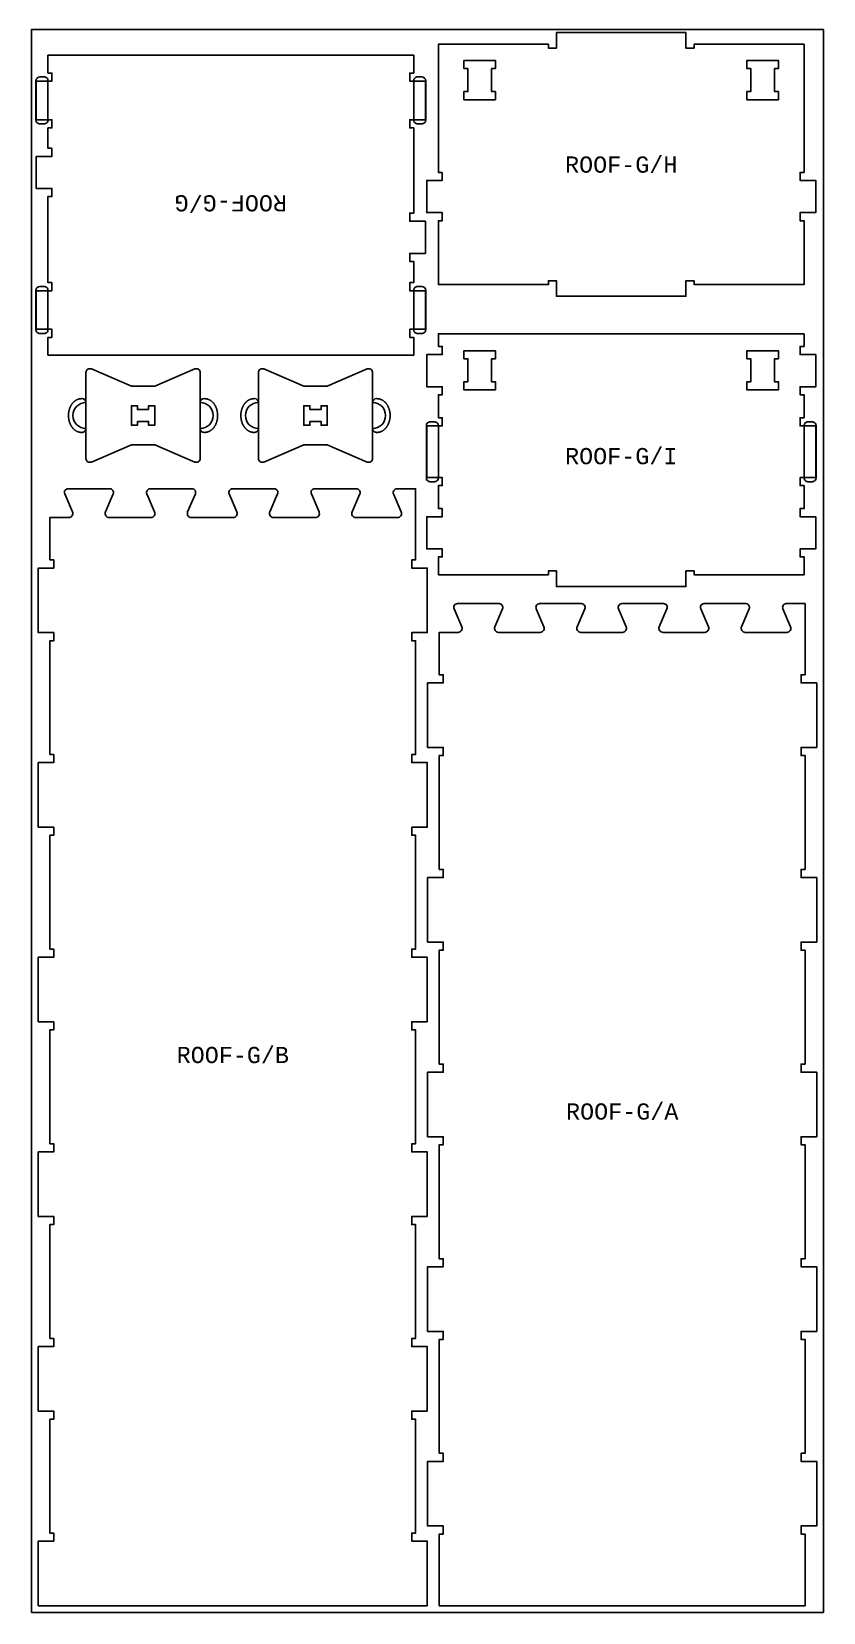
# Model space of a CAD drawing. Extents: x 0 to 12772, y 0 to 23683.
# Drawn here: x 2223 to 3443, y 1291 to 3728 of the extents above; entities that cross this region are included whole.
import ezdxf

# ---------------------------------------------------------------- set-up
doc = ezdxf.new("R2010")
doc.units = 0
for name, color, linetype in [('0_SHEET_SPRUCEPLY_2440X122', 1, 'CONTINUOUS'), ('1_ANYTOOL_1MMDEEP_LABELS_S', 2, 'CONTINUOUS'), ('3_ANYTOOL_CUTTHROUGH_INSID', 4, 'CONTINUOUS'), ('4_ANYTOOL_CUTTHROUGH_OUTSI', 5, 'CONTINUOUS'), ('5_ANYTOOL_HALF_MILL_9MM_IN', 3, 'CONTINUOUS')]:
    doc.layers.add(name, color=color, linetype=linetype)
doc.styles.add('MONOTXT_REGULAR', font='')
doc.styles.get('MONOTXT_REGULAR').set_extended_font_data('Monotxt')

msp = doc.modelspace()

# ---------------------------------------------------------------- linework, layer by layer
at = {"layer": '0_SHEET_SPRUCEPLY_2440X122'}
msp.add_lwpolyline([(2223, 1290.9), (3443, 1290.9), (3443, 3730.9), (2223, 3730.9)], close=True, dxfattribs=at)
at = {"layer": '3_ANYTOOL_CUTTHROUGH_INSID'}
for points in [[(2889.2, 3683), (2889.2, 3670.5), (2895.2, 3670.5), (2895.2, 3635), (2889.2, 3635), (2889.2, 3622.5), (2937.7, 3622.5), (2937.7, 3635), (2931.7, 3635), (2931.7, 3670.5), (2937.7, 3670.5), (2937.7, 3683)], [(3331.2, 3670.5), (3325.2, 3670.5), (3325.2, 3683), (3373.7, 3683), (3373.7, 3670.5), (3367.7, 3670.5), (3367.7, 3635), (3373.7, 3635), (3373.7, 3622.5), (3325.2, 3622.5), (3325.2, 3635), (3331.2, 3635)], [(2895.2, 3187.7), (2889.2, 3187.7), (2889.2, 3175.2), (2937.7, 3175.2), (2937.7, 3187.7), (2931.7, 3187.7), (2931.7, 3223.2), (2937.7, 3223.2), (2937.7, 3235.7), (2889.2, 3235.7), (2889.2, 3223.2), (2895.2, 3223.2)], [(3325.2, 3223.2), (3325.2, 3235.7), (3373.7, 3235.7), (3373.7, 3223.2), (3367.7, 3223.2), (3367.7, 3187.7), (3373.7, 3187.7), (3373.7, 3175.2), (3325.2, 3175.2), (3325.2, 3187.7), (3331.2, 3187.7), (3331.2, 3223.2)], [(2403.2, 3145.1), (2386.1, 3145), (2386.1, 3150.8), (2376.7, 3150.8), (2376.7, 3120.7), (2386.1, 3120.7), (2386.1, 3126.5), (2403.2, 3126.6), (2403.2, 3120.8), (2412.7, 3120.8), (2412.7, 3150.8), (2403.2, 3150.8)], [(2668.9, 3145.1), (2651.8, 3145), (2651.8, 3150.8), (2642.4, 3150.8), (2642.4, 3120.7), (2651.8, 3120.7), (2651.8, 3126.5), (2668.9, 3126.6), (2668.9, 3120.8), (2678.4, 3120.8), (2678.4, 3150.8), (2668.9, 3150.8)]]:
    msp.add_lwpolyline(points, close=True, dxfattribs=at)
at = {"layer": '4_ANYTOOL_CUTTHROUGH_OUTSI'}
for points in [[(2855.7, 3510.6), (2849.7, 3510.6), (2849.7, 3708.1), (3019.2, 3708.1), (3019.2, 3702.1), (3031.7, 3702.1), (3031.7, 3726.1), (3231.2, 3726.1), (3231.2, 3702.1), (3243.7, 3702.1), (3243.7, 3708.1), (3413.2, 3708.1), (3413.2, 3510.6), (3407.2, 3510.6), (3407.2, 3498.1), (3431.2, 3498.1), (3431.2, 3448.6), (3407.2, 3448.6), (3407.2, 3436.1), (3413.2, 3436.1), (3413.2, 3337.5), (3243.7, 3337.5), (3243.7, 3343.5), (3231.2, 3343.5), (3231.2, 3319.5), (3031.7, 3319.5), (3031.7, 3343.5), (3019.2, 3343.5), (3019.2, 3337.5), (2849.7, 3337.5), (2849.7, 3436.1), (2855.7, 3436.1), (2855.7, 3448.6), (2831.7, 3448.6), (2831.7, 3498.1), (2855.7, 3498.1)], [(2248.2, 3228.7), (2811.7, 3228.7), (2811.7, 3256.2), (2805.7, 3256.2), (2805.7, 3268.7), (2829.7, 3268.7), (2829.7, 3328.2), (2805.7, 3328.2), (2805.7, 3340.7), (2811.7, 3340.7), (2811.7, 3373.2), (2805.7, 3373.2), (2805.7, 3385.7), (2829.7, 3385.7), (2829.7, 3435.2), (2805.7, 3435.2), (2805.7, 3447.7), (2811.7, 3447.7), (2811.7, 3579.2), (2805.7, 3579.2), (2805.7, 3591.7), (2829.7, 3591.7), (2829.7, 3651.2), (2805.7, 3651.2), (2805.7, 3663.7), (2811.7, 3663.7), (2811.7, 3691.2), (2248.2, 3691.2), (2248.2, 3663.7), (2254.2, 3663.7), (2254.2, 3651.2), (2230.2, 3651.2), (2230.2, 3591.7), (2254.2, 3591.7), (2254.2, 3579.2), (2248.2, 3579.2), (2248.2, 3547.7), (2254.2, 3547.7), (2254.2, 3535.2), (2230.2, 3535.2), (2230.2, 3485.7), (2254.2, 3485.7), (2254.2, 3473.2), (2248.2, 3473.2), (2248.2, 3340.7), (2254.2, 3340.7), (2254.2, 3328.2), (2230.2, 3328.2), (2230.2, 3268.7), (2254.2, 3268.7), (2254.2, 3256.2), (2248.2, 3256.2)], [(3413.2, 3261.7), (3413.2, 3242.2), (3407.2, 3242.2), (3407.2, 3229.7), (3431.2, 3229.7), (3431.2, 3180.2), (3407.2, 3180.2), (3407.2, 3167.7), (3413.2, 3167.7), (3413.2, 3132.2), (3407.2, 3132.2), (3407.2, 3119.7), (3431.2, 3119.7), (3431.2, 3040.2), (3407.2, 3040.2), (3407.2, 3027.7), (3413.2, 3027.7), (3413.2, 2992.2), (3407.2, 2992.2), (3407.2, 2979.7), (3431.2, 2979.7), (3431.2, 2930.2), (3407.2, 2930.2), (3407.2, 2917.7), (3413.2, 2917.7), (3413.2, 2890.2), (3243.7, 2890.2), (3243.7, 2896.2), (3231.2, 2896.2), (3231.2, 2872.2), (3031.7, 2872.2), (3031.7, 2896.2), (3019.2, 2896.2), (3019.2, 2890.2), (2849.7, 2890.2), (2849.7, 2917.7), (2855.7, 2917.7), (2855.7, 2930.2), (2831.7, 2930.2), (2831.7, 2979.7), (2855.7, 2979.7), (2855.7, 2992.2), (2849.7, 2992.2), (2849.7, 3027.7), (2855.7, 3027.7), (2855.7, 3040.2), (2831.7, 3040.2), (2831.7, 3119.7), (2855.7, 3119.7), (2855.7, 3132.2), (2849.7, 3132.2), (2849.7, 3167.7), (2855.7, 3167.7), (2855.7, 3180.2), (2831.7, 3180.2), (2831.7, 3229.7), (2855.7, 3229.7), (2855.7, 3242.2), (2849.7, 3242.2), (2849.7, 3261.7)]]:
    msp.add_lwpolyline(points, close=True, dxfattribs=at)
for points in [[(2482.7, 3069.6, -0.539734), (2474.3, 3064.1), (2412.7, 3090.8), (2376.7, 3090.8), (2315.1, 3064.1, -0.539734), (2306.7, 3069.6), (2306.7, 3115.8, -1), (2306.7, 3155.8), (2306.7, 3202, -0.539734), (2315.1, 3207.5), (2376.7, 3180.8), (2412.7, 3180.8), (2474.3, 3207.5, -0.539734), (2482.7, 3202), (2482.7, 3155.8, -1), (2482.7, 3115.8)], [(2748.4, 3069.6, -0.539734), (2740, 3064.1), (2678.4, 3090.8), (2642.4, 3090.8), (2580.8, 3064.1, -0.539734), (2572.4, 3069.6), (2572.4, 3115.8, -1), (2572.4, 3155.8), (2572.4, 3202, -0.539734), (2580.8, 3207.5), (2642.4, 3180.8), (2678.4, 3180.8), (2740, 3207.5, -0.539734), (2748.4, 3202), (2748.4, 3155.8, -1), (2748.4, 3115.8)], [(2785.9, 3022.8), (2814.7, 3022.8), (2814.7, 2913.2), (2808.7, 2913.2), (2808.7, 2900.7), (2832.7, 2900.7), (2832.7, 2801.2), (2808.7, 2801.2), (2808.7, 2788.7), (2814.7, 2788.7), (2814.7, 2613.2), (2808.7, 2613.2), (2808.7, 2600.7), (2832.7, 2600.7), (2832.7, 2501.2), (2808.7, 2501.2), (2808.7, 2488.7), (2814.7, 2488.7), (2814.7, 2313.2), (2808.7, 2313.2), (2808.7, 2300.7), (2832.7, 2300.7), (2832.7, 2201.2), (2808.7, 2201.2), (2808.7, 2188.7), (2814.7, 2188.7), (2814.7, 2013.2), (2808.7, 2013.2), (2808.7, 2000.7), (2832.7, 2000.7), (2832.7, 1901.2), (2808.7, 1901.2), (2808.7, 1888.7), (2814.7, 1888.7), (2814.7, 1713.2), (2808.7, 1713.2), (2808.7, 1700.7), (2832.7, 1700.7), (2832.7, 1601.2), (2808.7, 1601.2), (2808.7, 1588.7), (2814.7, 1588.7), (2814.7, 1413.2), (2808.7, 1413.2), (2808.7, 1400.7), (2832.7, 1400.7), (2832.7, 1301.2), (2233.2, 1301.2), (2233.2, 1400.7), (2257.2, 1400.7), (2257.2, 1413.2), (2251.2, 1413.2), (2251.2, 1588.7), (2257.2, 1588.7), (2257.2, 1601.2), (2233.2, 1601.2), (2233.2, 1700.7), (2257.2, 1700.7), (2257.2, 1713.2), (2251.2, 1713.2), (2251.2, 1888.7), (2257.2, 1888.7), (2257.2, 1901.2), (2233.2, 1901.2), (2233.2, 2000.7), (2257.2, 2000.7), (2257.2, 2013.2), (2251.2, 2013.2), (2251.2, 2188.7), (2257.2, 2188.7), (2257.2, 2201.2), (2233.2, 2201.2), (2233.2, 2300.7), (2257.2, 2300.7), (2257.2, 2313.2), (2251.2, 2313.2), (2251.2, 2488.7), (2257.2, 2488.7), (2257.2, 2501.2), (2233.2, 2501.2), (2233.2, 2600.7), (2257.2, 2600.7), (2257.2, 2613.2), (2251.2, 2613.2), (2251.2, 2788.7), (2257.2, 2788.7), (2257.2, 2801.2), (2233.2, 2801.2), (2233.2, 2900.7), (2257.2, 2900.7), (2257.2, 2913.2), (2251.2, 2913.2), (2251.2, 2978.5), (2280, 2978.5), (2280, 2978.5, 0.538832), (2285.8, 2987.3), (2273.9, 3014.8, -0.538832), (2279.2, 3022.8), (2343.4, 3022.8, -0.538832), (2348.6, 3014.8), (2336.8, 2987.3, 0.538832), (2342.5, 2978.5), (2406.7, 2978.5, 0.538832), (2412.4, 2987.3), (2400.6, 3014.8, -0.538832), (2405.8, 3022.8), (2470, 3022.8, -0.538832), (2475.3, 3014.8), (2463.4, 2987.3, 0.538832), (2469.2, 2978.5), (2533.4, 2978.5, 0.538832), (2539.1, 2987.3), (2527.3, 3014.8, -0.538832), (2532.5, 3022.8), (2596.7, 3022.8, -0.538832), (2602, 3014.8), (2590.1, 2987.3, 0.538832), (2595.9, 2978.5), (2660.1, 2978.5, 0.538832), (2665.8, 2987.3), (2654, 3014.8, -0.538832), (2659.2, 3022.8), (2723.4, 3022.8, -0.538832), (2728.7, 3014.8), (2716.8, 2987.3, 0.538832), (2722.6, 2978.5), (2786.8, 2978.5, 0.538832), (2792.5, 2987.3), (2780.7, 3014.8, -0.538832)], [(3385.9, 2845.8), (3414.7, 2845.8), (3414.7, 2736.1), (3408.7, 2736.1), (3408.7, 2723.6), (3432.7, 2723.6), (3432.7, 2624.1), (3408.7, 2624.1), (3408.7, 2611.6), (3414.7, 2611.6), (3414.7, 2436.1), (3408.7, 2436.1), (3408.7, 2423.6), (3432.7, 2423.6), (3432.7, 2324.1), (3408.7, 2324.1), (3408.7, 2311.6), (3414.7, 2311.6), (3414.7, 2136.1), (3408.7, 2136.1), (3408.7, 2123.6), (3432.7, 2123.6), (3432.7, 2024.1), (3408.7, 2024.1), (3408.7, 2011.6), (3414.7, 2011.6), (3414.7, 1836.1), (3408.7, 1836.1), (3408.7, 1823.6), (3432.7, 1823.6), (3432.7, 1724.1), (3408.7, 1724.1), (3408.7, 1711.6), (3414.7, 1711.6), (3414.7, 1536.1), (3408.7, 1536.1), (3408.7, 1523.6), (3432.7, 1523.6), (3432.7, 1424.1), (3408.7, 1424.1), (3408.7, 1411.6), (3414.7, 1411.6), (3414.7, 1301.2), (2851.2, 1301.2), (2851.2, 1411.6), (2857.2, 1411.6), (2857.2, 1424.1), (2833.2, 1424.1), (2833.2, 1523.6), (2857.2, 1523.6), (2857.2, 1536.1), (2851.2, 1536.1), (2851.2, 1711.6), (2857.2, 1711.6), (2857.2, 1724.1), (2833.2, 1724.1), (2833.2, 1823.6), (2857.2, 1823.6), (2857.2, 1836.1), (2851.2, 1836.1), (2851.2, 2011.6), (2857.2, 2011.6), (2857.2, 2024.1), (2833.2, 2024.1), (2833.2, 2123.6), (2857.2, 2123.6), (2857.2, 2136.1), (2851.2, 2136.1), (2851.2, 2311.6), (2857.2, 2311.6), (2857.2, 2324.1), (2833.2, 2324.1), (2833.2, 2423.6), (2857.2, 2423.6), (2857.2, 2436.1), (2851.2, 2436.1), (2851.2, 2611.6), (2857.2, 2611.6), (2857.2, 2624.1), (2833.2, 2624.1), (2833.2, 2723.6), (2857.2, 2723.6), (2857.2, 2736.1), (2851.2, 2736.1), (2851.2, 2801.5), (2880, 2801.5), (2880, 2801.5, 0.538832), (2885.8, 2810.2), (2873.9, 2837.8, -0.538832), (2879.2, 2845.8), (2943.4, 2845.8, -0.538832), (2948.6, 2837.8), (2936.8, 2810.2, 0.538832), (2942.5, 2801.5), (3006.7, 2801.5, 0.538832), (3012.4, 2810.2), (3000.6, 2837.8, -0.538832), (3005.8, 2845.8), (3070, 2845.8, -0.538832), (3075.3, 2837.8), (3063.4, 2810.2, 0.538832), (3069.2, 2801.5), (3133.4, 2801.5, 0.538832), (3139.1, 2810.2), (3127.3, 2837.8, -0.538832), (3132.5, 2845.8), (3196.7, 2845.8, -0.538832), (3202, 2837.8), (3190.1, 2810.2, 0.538832), (3195.9, 2801.5), (3260.1, 2801.5, 0.538832), (3265.8, 2810.2), (3254, 2837.8, -0.538832), (3259.2, 2845.8), (3323.4, 2845.8, -0.538832), (3328.7, 2837.8), (3316.8, 2810.2, 0.538832), (3322.6, 2801.5), (3386.8, 2801.5, 0.538832), (3392.5, 2810.2), (3380.7, 2837.8, -0.538832)]]:
    msp.add_lwpolyline(points, format="xyb", close=True, dxfattribs=at)
at = {"layer": '5_ANYTOOL_HALF_MILL_9MM_IN'}
for points in [[(2229.7, 3591.2, 0.414214), (2235.7, 3585.2), (2242.2, 3585.2, 0.414214), (2248.2, 3591.2), (2248.2, 3651.7, 0.414214), (2242.2, 3657.7), (2235.7, 3657.7, 0.414213), (2229.7, 3651.7)], [(2817.7, 3657.7, 0.414214), (2811.7, 3651.7), (2811.7, 3591.2, 0.414214), (2817.7, 3585.2), (2824.2, 3585.2, 0.414214), (2830.2, 3591.2), (2830.2, 3651.7, 0.414213), (2824.2, 3657.7)], [(2229.7, 3268.2, 0.414214), (2235.7, 3262.2), (2242.2, 3262.2, 0.414214), (2248.2, 3268.2), (2248.2, 3328.7, 0.414218), (2242.2, 3334.7), (2235.7, 3334.7, 0.414209), (2229.7, 3328.7)], [(2817.7, 3334.7, 0.414218), (2811.7, 3328.7), (2811.7, 3268.2, 0.414214), (2817.7, 3262.2), (2824.2, 3262.2, 0.414214), (2830.2, 3268.2), (2830.2, 3328.7, 0.414209), (2824.2, 3334.7)], [(2299.7, 3109.8), (2299.2, 3109.8), (2298.8, 3109.8), (2298.4, 3109.8), (2297.9, 3109.9), (2297.4, 3109.9), (2297, 3110), (2296.5, 3110.1), (2296.1, 3110.2), (2295.6, 3110.3), (2295.1, 3110.4), (2294.7, 3110.6), (2294.2, 3110.8), (2293.7, 3110.9), (2293.3, 3111.1), (2292.8, 3111.3), (2292.3, 3111.6), (2291.9, 3111.8), (2291.4, 3112.1), (2291, 3112.4), (2290.5, 3112.7), (2290.1, 3113), (2289.6, 3113.3), (2289.2, 3113.6), (2288.8, 3114), (2288.3, 3114.4), (2287.9, 3114.7), (2287.5, 3115.2), (2287.1, 3115.6), (2286.7, 3116), (2286.3, 3116.4), (2285.9, 3116.9), (2285.6, 3117.4), (2285.2, 3117.8), (2284.9, 3118.3), (2284.5, 3118.8), (2284.2, 3119.4), (2283.9, 3119.9), (2283.6, 3120.4), (2283.3, 3121), (2283, 3121.5), (2282.7, 3122.1), (2282.4, 3122.7), (2282.2, 3123.2), (2281.9, 3123.8), (2281.7, 3124.4), (2281.5, 3125), (2281.3, 3125.6), (2281.1, 3126.2), (2280.9, 3126.8), (2280.8, 3127.4), (2280.6, 3128), (2280.5, 3128.6), (2280.4, 3129.2), (2280.2, 3129.8), (2280.1, 3130.4), (2280.1, 3131), (2280, 3131.6), (2279.9, 3132.2), (2279.8, 3132.8), (2279.8, 3133.4), (2279.8, 3134), (2279.7, 3134.6), (2279.7, 3135.8), (2279.7, 3136.9), (2279.8, 3137.5), (2279.8, 3138.1), (2279.8, 3138.7), (2279.9, 3139.3), (2280, 3139.9), (2280.1, 3140.5), (2280.1, 3141.1), (2280.2, 3141.7), (2280.4, 3142.3), (2280.5, 3142.9), (2280.6, 3143.5), (2280.8, 3144.1), (2280.9, 3144.7), (2281.1, 3145.3), (2281.3, 3145.9), (2281.5, 3146.5), (2281.7, 3147.1), (2282, 3147.7), (2282.2, 3148.3), (2282.4, 3148.8), (2282.7, 3149.4), (2283, 3150), (2283.3, 3150.5), (2283.6, 3151.1), (2283.9, 3151.6), (2284.2, 3152.1), (2284.5, 3152.7), (2284.9, 3153.2), (2285.2, 3153.7), (2285.6, 3154.1), (2286, 3154.6), (2286.3, 3155.1), (2286.7, 3155.5), (2287.1, 3155.9), (2287.5, 3156.4), (2287.9, 3156.8), (2288.4, 3157.1), (2288.8, 3157.5), (2289.2, 3157.9), (2289.7, 3158.2), (2290.1, 3158.5), (2290.5, 3158.8), (2291, 3159.1), (2291.5, 3159.4), (2291.9, 3159.7), (2292.4, 3159.9), (2292.8, 3160.2), (2293.3, 3160.4), (2293.8, 3160.6), (2294.2, 3160.7), (2294.7, 3160.9), (2295.2, 3161.1), (2295.6, 3161.2), (2296.1, 3161.3), (2296.6, 3161.4), (2297, 3161.5), (2297.5, 3161.6), (2297.9, 3161.6), (2298.4, 3161.7), (2298.9, 3161.7), (2299.3, 3161.7), (2299.7, 3161.8), (2300.7, 3161.8, -0.413668), (2306.7, 3155.8), (2306.7, 3115.8, -0.41476), (2300.7, 3109.8)], [(2489.7, 3109.8), (2490.1, 3109.8), (2490.6, 3109.8), (2491, 3109.8), (2491.5, 3109.9), (2491.9, 3109.9), (2492.4, 3110), (2492.8, 3110.1), (2493.3, 3110.2), (2493.8, 3110.3), (2494.2, 3110.4), (2494.7, 3110.6), (2495.2, 3110.8), (2495.6, 3110.9), (2496.1, 3111.1), (2496.6, 3111.3), (2497, 3111.6), (2497.5, 3111.8), (2497.9, 3112.1), (2498.4, 3112.4), (2498.8, 3112.7), (2499.3, 3113), (2499.7, 3113.3), (2500.2, 3113.6), (2500.6, 3114), (2501, 3114.4), (2501.4, 3114.7), (2501.9, 3115.2), (2502.3, 3115.6), (2502.7, 3116), (2503, 3116.4), (2503.4, 3116.9), (2503.8, 3117.4), (2504.2, 3117.8), (2504.5, 3118.3), (2504.8, 3118.8), (2505.2, 3119.4), (2505.5, 3119.9), (2505.8, 3120.4), (2506.1, 3121), (2506.4, 3121.5), (2506.7, 3122.1), (2506.9, 3122.7), (2507.2, 3123.2), (2507.4, 3123.8), (2507.6, 3124.4), (2507.9, 3125), (2508.1, 3125.6), (2508.2, 3126.2), (2508.4, 3126.8), (2508.6, 3127.4), (2508.7, 3128), (2508.9, 3128.6), (2509, 3129.2), (2509.1, 3129.8), (2509.2, 3130.4), (2509.3, 3131), (2509.4, 3131.6), (2509.5, 3132.2), (2509.5, 3132.8), (2509.6, 3133.4), (2509.6, 3134), (2509.6, 3134.6), (2509.6, 3135.8), (2509.6, 3136.9), (2509.6, 3137.5), (2509.6, 3138.1), (2509.5, 3138.7), (2509.5, 3139.3), (2509.4, 3139.9), (2509.3, 3140.5), (2509.2, 3141.1), (2509.1, 3141.7), (2509, 3142.3), (2508.9, 3142.9), (2508.7, 3143.5), (2508.6, 3144.1), (2508.4, 3144.7), (2508.2, 3145.3), (2508, 3145.9), (2507.8, 3146.5), (2507.6, 3147.1), (2507.4, 3147.7), (2507.2, 3148.3), (2506.9, 3148.8), (2506.7, 3149.4), (2506.4, 3150), (2506.1, 3150.5), (2505.8, 3151.1), (2505.5, 3151.6), (2505.2, 3152.1), (2504.8, 3152.7), (2504.5, 3153.2), (2504.1, 3153.7), (2503.8, 3154.1), (2503.4, 3154.6), (2503, 3155.1), (2502.6, 3155.5), (2502.2, 3155.9), (2501.8, 3156.4), (2501.4, 3156.8), (2501, 3157.1), (2500.6, 3157.5), (2500.1, 3157.9), (2499.7, 3158.2), (2499.3, 3158.5), (2498.8, 3158.8), (2498.4, 3159.1), (2497.9, 3159.4), (2497.4, 3159.7), (2497, 3159.9), (2496.5, 3160.2), (2496.1, 3160.4), (2495.6, 3160.6), (2495.1, 3160.7), (2494.7, 3160.9), (2494.2, 3161.1), (2493.7, 3161.2), (2493.3, 3161.3), (2492.8, 3161.4), (2492.3, 3161.5), (2491.9, 3161.6), (2491.4, 3161.6), (2491, 3161.7), (2490.5, 3161.7), (2490.1, 3161.7), (2489.6, 3161.8), (2488.7, 3161.8, 0.413668), (2482.7, 3155.8), (2482.7, 3115.8, 0.41476), (2488.7, 3109.8)], [(2565.4, 3109.8), (2564.9, 3109.8), (2564.5, 3109.8), (2564, 3109.8), (2563.6, 3109.9), (2563.1, 3109.9), (2562.7, 3110), (2562.2, 3110.1), (2561.7, 3110.2), (2561.3, 3110.3), (2560.8, 3110.4), (2560.4, 3110.6), (2559.9, 3110.8), (2559.4, 3110.9), (2559, 3111.1), (2558.5, 3111.3), (2558, 3111.6), (2557.6, 3111.8), (2557.1, 3112.1), (2556.7, 3112.4), (2556.2, 3112.7), (2555.8, 3113), (2555.3, 3113.3), (2554.9, 3113.6), (2554.5, 3114), (2554, 3114.4), (2553.6, 3114.7), (2553.2, 3115.2), (2552.8, 3115.6), (2552.4, 3116), (2552, 3116.4), (2551.6, 3116.9), (2551.3, 3117.4), (2550.9, 3117.8), (2550.5, 3118.3), (2550.2, 3118.8), (2549.9, 3119.4), (2549.6, 3119.9), (2549.2, 3120.4), (2548.9, 3121), (2548.7, 3121.5), (2548.4, 3122.1), (2548.1, 3122.7), (2547.9, 3123.2), (2547.6, 3123.8), (2547.4, 3124.4), (2547.2, 3125), (2547, 3125.6), (2546.8, 3126.2), (2546.6, 3126.8), (2546.5, 3127.4), (2546.3, 3128), (2546.2, 3128.6), (2546.1, 3129.2), (2545.9, 3129.8), (2545.8, 3130.4), (2545.7, 3131), (2545.7, 3131.6), (2545.6, 3132.2), (2545.5, 3132.8), (2545.5, 3133.4), (2545.5, 3134), (2545.4, 3134.6), (2545.4, 3135.8), (2545.4, 3136.9), (2545.5, 3137.5), (2545.5, 3138.1), (2545.5, 3138.7), (2545.6, 3139.3), (2545.7, 3139.9), (2545.7, 3140.5), (2545.8, 3141.1), (2545.9, 3141.7), (2546.1, 3142.3), (2546.2, 3142.9), (2546.3, 3143.5), (2546.5, 3144.1), (2546.6, 3144.7), (2546.8, 3145.3), (2547, 3145.9), (2547.2, 3146.5), (2547.4, 3147.1), (2547.6, 3147.7), (2547.9, 3148.3), (2548.1, 3148.8), (2548.4, 3149.4), (2548.7, 3150), (2549, 3150.5), (2549.3, 3151.1), (2549.6, 3151.6), (2549.9, 3152.1), (2550.2, 3152.7), (2550.6, 3153.2), (2550.9, 3153.7), (2551.3, 3154.1), (2551.6, 3154.6), (2552, 3155.1), (2552.4, 3155.5), (2552.8, 3155.9), (2553.2, 3156.4), (2553.6, 3156.8), (2554, 3157.1), (2554.5, 3157.5), (2554.9, 3157.9), (2555.3, 3158.2), (2555.8, 3158.5), (2556.2, 3158.8), (2556.7, 3159.1), (2557.1, 3159.4), (2557.6, 3159.7), (2558.1, 3159.9), (2558.5, 3160.2), (2559, 3160.4), (2559.5, 3160.6), (2559.9, 3160.7), (2560.4, 3160.9), (2560.9, 3161.1), (2561.3, 3161.2), (2561.8, 3161.3), (2562.3, 3161.4), (2562.7, 3161.5), (2563.2, 3161.6), (2563.6, 3161.6), (2564.1, 3161.7), (2564.5, 3161.7), (2565, 3161.7), (2565.4, 3161.8), (2566.4, 3161.8, -0.413668), (2572.4, 3155.8), (2572.4, 3115.8, -0.41476), (2566.4, 3109.8)], [(2755.4, 3109.8), (2755.8, 3109.8), (2756.2, 3109.8), (2756.7, 3109.8), (2757.2, 3109.9), (2757.6, 3109.9), (2758.1, 3110), (2758.5, 3110.1), (2759, 3110.2), (2759.5, 3110.3), (2759.9, 3110.4), (2760.4, 3110.6), (2760.9, 3110.8), (2761.3, 3110.9), (2761.8, 3111.1), (2762.2, 3111.3), (2762.7, 3111.6), (2763.2, 3111.8), (2763.6, 3112.1), (2764.1, 3112.4), (2764.5, 3112.7), (2765, 3113), (2765.4, 3113.3), (2765.9, 3113.6), (2766.3, 3114), (2766.7, 3114.4), (2767.1, 3114.7), (2767.5, 3115.2), (2767.9, 3115.6), (2768.3, 3116), (2768.7, 3116.4), (2769.1, 3116.9), (2769.5, 3117.4), (2769.8, 3117.8), (2770.2, 3118.3), (2770.5, 3118.8), (2770.9, 3119.4), (2771.2, 3119.9), (2771.5, 3120.4), (2771.8, 3121), (2772.1, 3121.5), (2772.4, 3122.1), (2772.6, 3122.7), (2772.9, 3123.2), (2773.1, 3123.8), (2773.3, 3124.4), (2773.5, 3125), (2773.7, 3125.6), (2773.9, 3126.2), (2774.1, 3126.8), (2774.3, 3127.4), (2774.4, 3128), (2774.6, 3128.6), (2774.7, 3129.2), (2774.8, 3129.8), (2774.9, 3130.4), (2775, 3131), (2775.1, 3131.6), (2775.1, 3132.2), (2775.2, 3132.8), (2775.3, 3133.4), (2775.3, 3134), (2775.3, 3134.6), (2775.3, 3135.8), (2775.3, 3136.9), (2775.3, 3137.5), (2775.3, 3138.1), (2775.2, 3138.7), (2775.1, 3139.3), (2775.1, 3139.9), (2775, 3140.5), (2774.9, 3141.1), (2774.8, 3141.7), (2774.7, 3142.3), (2774.6, 3142.9), (2774.4, 3143.5), (2774.3, 3144.1), (2774.1, 3144.7), (2773.9, 3145.3), (2773.7, 3145.9), (2773.5, 3146.5), (2773.3, 3147.1), (2773.1, 3147.7), (2772.9, 3148.3), (2772.6, 3148.8), (2772.3, 3149.4), (2772.1, 3150), (2771.8, 3150.5), (2771.5, 3151.1), (2771.2, 3151.6), (2770.9, 3152.1), (2770.5, 3152.7), (2770.2, 3153.2), (2769.8, 3153.7), (2769.5, 3154.1), (2769.1, 3154.6), (2768.7, 3155.1), (2768.3, 3155.5), (2767.9, 3155.9), (2767.5, 3156.4), (2767.1, 3156.8), (2766.7, 3157.1), (2766.3, 3157.5), (2765.8, 3157.9), (2765.4, 3158.2), (2765, 3158.5), (2764.5, 3158.8), (2764.1, 3159.1), (2763.6, 3159.4), (2763.1, 3159.7), (2762.7, 3159.9), (2762.2, 3160.2), (2761.8, 3160.4), (2761.3, 3160.6), (2760.8, 3160.7), (2760.4, 3160.9), (2759.9, 3161.1), (2759.4, 3161.2), (2759, 3161.3), (2758.5, 3161.4), (2758, 3161.5), (2757.6, 3161.6), (2757.1, 3161.6), (2756.7, 3161.7), (2756.2, 3161.7), (2755.8, 3161.7), (2755.3, 3161.8), (2754.4, 3161.8, 0.413668), (2748.4, 3155.8), (2748.4, 3115.8, 0.41476), (2754.4, 3109.8)], [(2837.2, 3126.2, 0.414214), (2831.2, 3120.2), (2831.2, 3039.7, 0.414214), (2837.2, 3033.7), (2843.7, 3033.7, 0.414214), (2849.7, 3039.7), (2849.7, 3120.2, 0.414214), (2843.7, 3126.2)], [(3425.7, 3033.7, 0.414214), (3431.7, 3039.7), (3431.7, 3120.2, 0.414214), (3425.7, 3126.2), (3419.2, 3126.2, 0.414214), (3413.2, 3120.2), (3413.2, 3039.7, 0.414214), (3419.2, 3033.7)]]:
    msp.add_lwpolyline(points, format="xyb", close=True, dxfattribs=at)

# ---------------------------------------------------------------- texts
at = {"layer": '1_ANYTOOL_1MMDEEP_LABELS_S', "char_height": 25, "attachment_point": 5, "style": 'MONOTXT_REGULAR'}
for s, insert, width in [('ROOF-G/H', (3131.5, 3522.4), 436.486), ('ROOF-G/I', (3131.5, 3073), 427.568), ('ROOF-G/B', (2533, 2149.9), 436.486), ('ROOF-G/A', (3133, 2062.8), 436.486)]:
    msp.add_mtext(s, dxfattribs=dict(at, insert=insert, width=width))
at = {"layer": '1_ANYTOOL_1MMDEEP_LABELS_S', "insert": (2529.9, 3463.1), "char_height": 25, "width": 436.486, "attachment_point": 5, "rotation": 180, "style": 'MONOTXT_REGULAR'}
msp.add_mtext('ROOF-G/G', dxfattribs=at)

doc.saveas('drawing.dxf')
